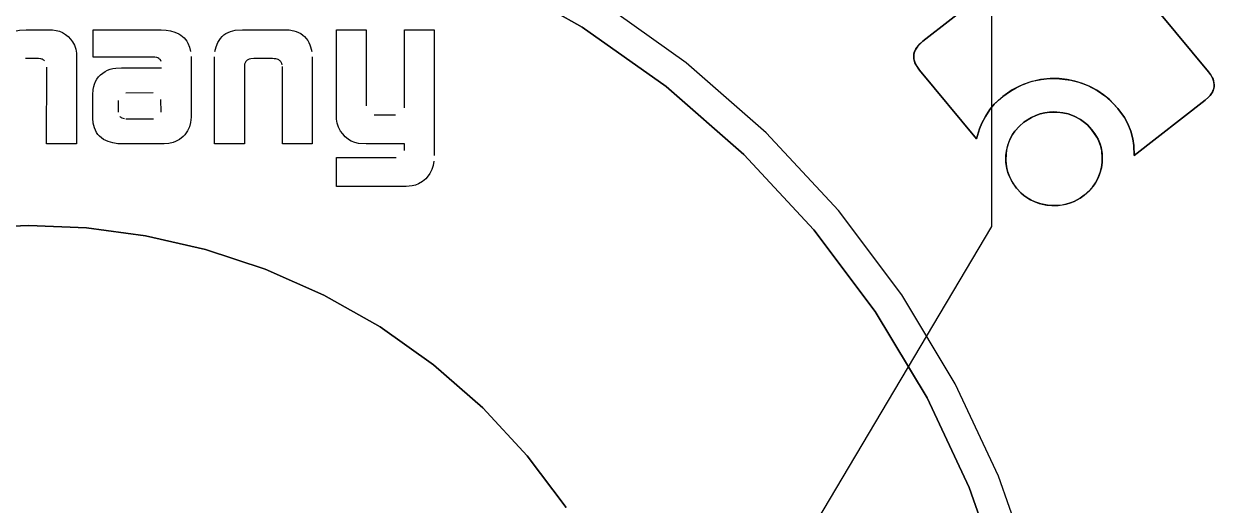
# Model space of a CAD drawing. Header units: millimetres. Extents: x 10366 to 13995, y 24552 to 29685.
# Drawn here: x 11825.7 to 11844.8, y 27997.46 to 28005.18 of the extents above; entities that cross this region are included whole.
import ezdxf

# ---------------------------------------------------------------- set-up
doc = ezdxf.new("R2010")
doc.units = ezdxf.units.MM
doc.header["$LTSCALE"] = 3
doc.layers.add('DomyÅ›lny', color=7, linetype='Continuous')

msp = doc.modelspace()

# ---------------------------------------------------------------- linework, layer by layer
at = {"layer": 'DomyÅ›lny'}
for p, q in [((11841.231, 28001.932), (11841.231, 28029.621)), ((11825.743, 28005.09), (11826.11, 28005.09)), ((11825.743, 28005.09), (11826.11, 28005.09)), ((11826.816, 28004.649), (11826.816, 28005.09)), ((11826.816, 28005.09), (11827.905, 28005.09)), ((11826.816, 28005.09), (11827.905, 28005.09)), ((11826.816, 28004.649), (11826.816, 28005.09)), ((11829.214, 28005.09), (11829.879, 28005.09)), ((11829.214, 28005.09), (11829.879, 28005.09)), ((11830.718, 28003.723), (11830.718, 28005.09)), ((11830.718, 28005.09), (11831.197, 28005.09)), ((11830.718, 28005.09), (11831.197, 28005.09)), ((11830.718, 28003.723), (11830.718, 28005.09)), ((11831.197, 28005.09), (11831.197, 28003.869)), ((11831.197, 28005.09), (11831.197, 28003.869)), ((11831.811, 28003.839), (11831.811, 28005.09)), ((11831.811, 28005.09), (11832.286, 28005.09)), ((11831.811, 28005.09), (11832.286, 28005.09)), ((11831.811, 28003.839), (11831.811, 28005.09)), ((11832.286, 28005.09), (11832.286, 28003.072)), ((11832.286, 28005.09), (11832.286, 28003.072)), ((11825.939, 28004.626), (11825.73, 28004.626)), ((11825.939, 28004.626), (11825.73, 28004.626)), ((11826.551, 28004.65), (11826.548, 28003.258)), ((11826.551, 28004.65), (11826.548, 28003.258)), ((11827.806, 28004.649), (11826.816, 28004.649)), ((11827.806, 28004.649), (11826.816, 28004.649)), ((11828.387, 28004.66), (11828.386, 28003.688)), ((11828.387, 28004.66), (11828.386, 28003.688)), ((11828.764, 28003.258), (11828.764, 28004.653)), ((11828.764, 28003.258), (11828.764, 28004.653)), ((11829.243, 28004.524), (11829.243, 28003.258)), ((11829.243, 28004.524), (11829.243, 28003.258)), ((11829.694, 28004.626), (11829.396, 28004.626)), ((11829.694, 28004.626), (11829.396, 28004.626)), ((11830.33, 28004.653), (11830.33, 28003.258)), ((11830.33, 28004.653), (11830.33, 28003.258)), ((11826.069, 28003.258), (11826.072, 28004.487)), ((11826.069, 28003.258), (11826.072, 28004.487)), ((11827.271, 28004.479), (11827.911, 28004.479)), ((11827.271, 28004.479), (11827.911, 28004.479)), ((11829.851, 28003.258), (11829.851, 28004.498)), ((11829.851, 28003.258), (11829.851, 28004.498)), ((11826.81, 28003.671), (11826.81, 28004.045)), ((11826.81, 28003.671), (11826.81, 28004.045)), ((11827.217, 28003.953), (11827.22, 28003.765)), ((11827.217, 28003.953), (11827.22, 28003.765)), ((11827.779, 28004.075), (11827.34, 28004.073)), ((11827.779, 28004.075), (11827.34, 28004.073)), ((11827.907, 28003.768), (11827.903, 28003.97)), ((11827.907, 28003.768), (11827.903, 28003.97)), ((11827.343, 28003.659), (11827.784, 28003.662)), ((11827.343, 28003.659), (11827.784, 28003.662)), ((11831.325, 28003.723), (11831.664, 28003.723)), ((11831.325, 28003.723), (11831.664, 28003.723)), ((11826.548, 28003.258), (11826.069, 28003.258)), ((11826.548, 28003.258), (11826.069, 28003.258)), ((11827.953, 28003.258), (11827.295, 28003.258)), ((11827.953, 28003.258), (11827.295, 28003.258)), ((11829.243, 28003.258), (11828.764, 28003.258)), ((11829.243, 28003.258), (11828.764, 28003.258)), ((11830.33, 28003.258), (11829.851, 28003.258)), ((11830.33, 28003.258), (11829.851, 28003.258)), ((11831.811, 28003.258), (11831.193, 28003.258)), ((11831.811, 28003.258), (11831.193, 28003.258)), ((11831.811, 28003.151), (11831.811, 28003.258)), ((11831.811, 28003.151), (11831.811, 28003.258)), ((11830.718, 28002.574), (11830.718, 28003.038)), ((11830.718, 28003.038), (11831.676, 28003.038)), ((11830.718, 28002.574), (11830.718, 28003.038)), ((11830.718, 28003.038), (11831.676, 28003.038)), ((11831.836, 28002.574), (11830.718, 28002.574)), ((11831.836, 28002.574), (11830.718, 28002.574)), ((11832.919, 27987.951), (11841.231, 28001.932))]:
    msp.add_line(p, q, dxfattribs=at)
for points in [[(11841.866, 27996.42, 0), (11841.337, 27997.93, 0), (11840.643, 27999.411, 0), (11839.785, 28000.839, 0), (11838.77, 28002.189, 0), (11837.612, 28003.437, 0), (11836.327, 28004.561, 0), (11834.937, 28005.546, 0), (11833.467, 28006.379, 0), (11831.941, 28007.054, 0), (11830.386, 28007.567, 0), (11828.827, 28007.923, 0), (11827.287, 28008.128, 0), (11825.784, 28008.194, 0), (11824.28, 28008.128, 0)], [(11841.377, 27996.284, 0), (11840.864, 27997.748, 0), (11840.191, 27999.184, 0), (11839.359, 28000.569, 0), (11838.375, 28001.878, 0), (11837.252, 28003.087, 0), (11836.006, 28004.178, 0), (11834.659, 28005.133, 0), (11833.233, 28005.941, 0), (11831.754, 28006.594, 0), (11830.246, 28007.092, 0), (11828.735, 28007.437, 0), (11827.241, 28007.636, 0), (11825.784, 28007.7, 0), (11824.326, 28007.636, 0)], [(11824.326, 28007.636, 0), (11825.784, 28007.7, 0), (11827.241, 28007.636, 0), (11828.735, 28007.437, 0), (11830.246, 28007.092, 0), (11831.754, 28006.594, 0), (11833.233, 28005.941, 0), (11834.659, 28005.133, 0), (11836.006, 28004.178, 0), (11837.252, 28003.087, 0), (11838.375, 28001.878, 0), (11839.359, 28000.569, 0), (11840.191, 27999.184, 0), (11840.864, 27997.748, 0), (11841.377, 27996.284, 0)], [(11842.396, 28006.679, 0), (11840.124, 28004.905, 0)], [(11840.124, 28004.905, 0), (11842.396, 28006.679, 0)], [(11844.703, 28004.416, 0), (11842.871, 28006.629, 0)], [(11842.871, 28006.629, 0), (11844.703, 28004.416, 0)], [(11825.37, 28004.928, 0), (11825.4, 28004.971, 0), (11825.418, 28004.991, 0), (11825.438, 28005.008, 0), (11825.46, 28005.024, 0), (11825.483, 28005.038, 0), (11825.532, 28005.059, 0), (11825.583, 28005.074, 0), (11825.636, 28005.084, 0), (11825.743, 28005.09, 0)], [(11825.37, 28004.928, 0), (11825.4, 28004.971, 0), (11825.418, 28004.991, 0), (11825.438, 28005.008, 0), (11825.46, 28005.024, 0), (11825.483, 28005.038, 0), (11825.532, 28005.059, 0), (11825.583, 28005.074, 0), (11825.636, 28005.084, 0), (11825.743, 28005.09, 0)], [(11826.11, 28005.09, 0), (11826.166, 28005.088, 0), (11826.221, 28005.08, 0), (11826.275, 28005.065, 0), (11826.326, 28005.044, 0), (11826.374, 28005.015, 0), (11826.417, 28004.981, 0), (11826.455, 28004.941, 0), (11826.488, 28004.898, 0)], [(11826.11, 28005.09, 0), (11826.166, 28005.088, 0), (11826.221, 28005.08, 0), (11826.275, 28005.065, 0), (11826.326, 28005.044, 0), (11826.374, 28005.015, 0), (11826.417, 28004.981, 0), (11826.455, 28004.941, 0), (11826.488, 28004.898, 0)], [(11827.905, 28005.09, 0), (11827.987, 28005.083, 0)], [(11827.905, 28005.09, 0), (11827.987, 28005.083, 0)], [(11827.987, 28005.083, 0), (11828.058, 28005.072, 0), (11828.127, 28005.052, 0), (11828.192, 28005.023, 0), (11828.222, 28005.004, 0), (11828.25, 28004.983, 0), (11828.276, 28004.959, 0), (11828.299, 28004.932, 0), (11828.32, 28004.904, 0), (11828.337, 28004.873, 0), (11828.363, 28004.808, 0), (11828.379, 28004.741, 0)], [(11827.987, 28005.083, 0), (11828.058, 28005.072, 0), (11828.127, 28005.052, 0), (11828.192, 28005.023, 0), (11828.222, 28005.004, 0), (11828.25, 28004.983, 0), (11828.276, 28004.959, 0), (11828.299, 28004.932, 0), (11828.32, 28004.904, 0), (11828.337, 28004.873, 0), (11828.363, 28004.808, 0), (11828.379, 28004.741, 0)], [(11828.77, 28004.738, 0), (11828.787, 28004.813, 0), (11828.816, 28004.886, 0), (11828.835, 28004.919, 0), (11828.858, 28004.951, 0), (11828.884, 28004.98, 0), (11828.914, 28005.006, 0), (11828.946, 28005.028, 0), (11828.981, 28005.046, 0), (11829.018, 28005.061, 0), (11829.095, 28005.081, 0), (11829.214, 28005.09, 0)], [(11828.77, 28004.738, 0), (11828.787, 28004.813, 0), (11828.816, 28004.886, 0), (11828.835, 28004.919, 0), (11828.858, 28004.951, 0), (11828.884, 28004.98, 0), (11828.914, 28005.006, 0), (11828.946, 28005.028, 0), (11828.981, 28005.046, 0), (11829.018, 28005.061, 0), (11829.095, 28005.081, 0), (11829.214, 28005.09, 0)], [(11829.879, 28005.09, 0), (11829.958, 28005.086, 0), (11830.036, 28005.073, 0), (11830.074, 28005.061, 0), (11830.111, 28005.046, 0), (11830.146, 28005.028, 0), (11830.178, 28005.005, 0), (11830.208, 28004.98, 0), (11830.234, 28004.951, 0), (11830.257, 28004.919, 0), (11830.276, 28004.885, 0), (11830.292, 28004.85, 0), (11830.305, 28004.813, 0), (11830.322, 28004.738, 0)], [(11829.879, 28005.09, 0), (11829.958, 28005.086, 0), (11830.036, 28005.073, 0), (11830.074, 28005.061, 0), (11830.111, 28005.046, 0), (11830.146, 28005.028, 0), (11830.178, 28005.005, 0), (11830.208, 28004.98, 0), (11830.234, 28004.951, 0), (11830.257, 28004.919, 0), (11830.276, 28004.885, 0), (11830.292, 28004.85, 0), (11830.305, 28004.813, 0), (11830.322, 28004.738, 0)], [(11840.124, 28004.905, 0), (11840.084, 28004.87, 0), (11840.04, 28004.824, 0), (11840.02, 28004.796, 0), (11840.002, 28004.764, 0), (11839.993, 28004.744, 0), (11839.985, 28004.721, 0), (11839.979, 28004.694, 0), (11839.976, 28004.666, 0), (11839.977, 28004.641, 0), (11839.979, 28004.618, 0), (11839.987, 28004.584, 0), (11839.998, 28004.555, 0), (11840.025, 28004.504, 0), (11840.069, 28004.442, 0)], [(11840.069, 28004.442, 0), (11840.01, 28004.53, 0), (11839.997, 28004.557, 0), (11839.987, 28004.586, 0), (11839.979, 28004.622, 0), (11839.976, 28004.645, 0), (11839.976, 28004.671, 0), (11839.98, 28004.7, 0), (11839.986, 28004.726, 0), (11839.995, 28004.749, 0), (11840.012, 28004.784, 0), (11840.032, 28004.812, 0), (11840.074, 28004.861, 0), (11840.124, 28004.905, 0)], [(11826.488, 28004.898, 0), (11826.518, 28004.84, 0), (11826.538, 28004.778, 0), (11826.548, 28004.715, 0), (11826.551, 28004.65, 0)], [(11826.488, 28004.898, 0), (11826.518, 28004.84, 0), (11826.538, 28004.778, 0), (11826.548, 28004.715, 0), (11826.551, 28004.65, 0)], [(11826.037, 28004.592, 0), (11826.028, 28004.601, 0), (11826.017, 28004.608, 0), (11826.005, 28004.615, 0), (11825.992, 28004.619, 0), (11825.979, 28004.622, 0), (11825.939, 28004.626, 0)], [(11826.037, 28004.592, 0), (11826.028, 28004.601, 0), (11826.017, 28004.608, 0), (11826.005, 28004.615, 0), (11825.992, 28004.619, 0), (11825.979, 28004.622, 0), (11825.939, 28004.626, 0)], [(11827.907, 28004.578, 0), (11827.903, 28004.594, 0), (11827.899, 28004.601, 0), (11827.895, 28004.608, 0), (11827.889, 28004.614, 0), (11827.883, 28004.62, 0), (11827.87, 28004.629, 0), (11827.855, 28004.637, 0), (11827.839, 28004.642, 0), (11827.806, 28004.649, 0)], [(11827.907, 28004.578, 0), (11827.903, 28004.594, 0), (11827.899, 28004.601, 0), (11827.895, 28004.608, 0), (11827.889, 28004.614, 0), (11827.883, 28004.62, 0), (11827.87, 28004.629, 0), (11827.855, 28004.637, 0), (11827.839, 28004.642, 0), (11827.806, 28004.649, 0)], [(11829.396, 28004.626, 0), (11829.345, 28004.622, 0), (11829.32, 28004.615, 0), (11829.308, 28004.611, 0), (11829.296, 28004.605, 0), (11829.286, 28004.599, 0), (11829.276, 28004.591, 0), (11829.267, 28004.582, 0), (11829.259, 28004.571, 0), (11829.253, 28004.56, 0), (11829.249, 28004.549, 0), (11829.245, 28004.537, 0), (11829.243, 28004.524, 0)], [(11829.396, 28004.626, 0), (11829.345, 28004.622, 0), (11829.32, 28004.615, 0), (11829.308, 28004.611, 0), (11829.296, 28004.605, 0), (11829.286, 28004.599, 0), (11829.276, 28004.591, 0), (11829.267, 28004.582, 0), (11829.259, 28004.571, 0), (11829.253, 28004.56, 0), (11829.249, 28004.549, 0), (11829.245, 28004.537, 0), (11829.243, 28004.524, 0)], [(11829.847, 28004.524, 0), (11829.841, 28004.549, 0), (11829.837, 28004.56, 0), (11829.83, 28004.571, 0), (11829.823, 28004.581, 0), (11829.814, 28004.59, 0), (11829.804, 28004.598, 0), (11829.793, 28004.605, 0), (11829.782, 28004.611, 0), (11829.77, 28004.615, 0), (11829.745, 28004.622, 0), (11829.72, 28004.625, 0), (11829.694, 28004.626, 0)], [(11829.847, 28004.524, 0), (11829.841, 28004.549, 0), (11829.837, 28004.56, 0), (11829.83, 28004.571, 0), (11829.823, 28004.581, 0), (11829.814, 28004.59, 0), (11829.804, 28004.598, 0), (11829.793, 28004.605, 0), (11829.782, 28004.611, 0), (11829.77, 28004.615, 0), (11829.745, 28004.622, 0), (11829.72, 28004.625, 0), (11829.694, 28004.626, 0)], [(11826.81, 28004.045, 0), (11826.816, 28004.133, 0), (11826.825, 28004.177, 0), (11826.837, 28004.219, 0), (11826.855, 28004.26, 0), (11826.877, 28004.299, 0), (11826.904, 28004.335, 0), (11826.935, 28004.367, 0), (11826.97, 28004.395, 0), (11827.008, 28004.42, 0), (11827.049, 28004.439, 0), (11827.091, 28004.455, 0), (11827.135, 28004.466, 0), (11827.18, 28004.473, 0), (11827.271, 28004.479, 0)], [(11826.81, 28004.045, 0), (11826.816, 28004.133, 0), (11826.825, 28004.177, 0), (11826.837, 28004.219, 0), (11826.855, 28004.26, 0), (11826.877, 28004.299, 0), (11826.904, 28004.335, 0), (11826.935, 28004.367, 0), (11826.97, 28004.395, 0), (11827.008, 28004.42, 0), (11827.049, 28004.439, 0), (11827.091, 28004.455, 0), (11827.135, 28004.466, 0), (11827.18, 28004.473, 0), (11827.271, 28004.479, 0)], [(11840.069, 28004.442, 0), (11840.983, 28003.338, 0)], [(11840.983, 28003.338, 0), (11840.069, 28004.442, 0)], [(11844.65, 28003.96, 0), (11844.703, 28004.006, 0), (11844.729, 28004.035, 0), (11844.754, 28004.068, 0), (11844.775, 28004.107, 0), (11844.783, 28004.128, 0), (11844.789, 28004.149, 0), (11844.794, 28004.172, 0), (11844.795, 28004.193, 0), (11844.795, 28004.213, 0), (11844.791, 28004.246, 0), (11844.785, 28004.272, 0), (11844.766, 28004.32, 0), (11844.741, 28004.364, 0), (11844.703, 28004.416, 0)], [(11844.703, 28004.416, 0), (11844.737, 28004.37, 0), (11844.765, 28004.322, 0), (11844.777, 28004.296, 0), (11844.785, 28004.269, 0), (11844.792, 28004.24, 0), (11844.795, 28004.208, 0), (11844.794, 28004.171, 0), (11844.785, 28004.134, 0), (11844.771, 28004.099, 0), (11844.753, 28004.067, 0), (11844.731, 28004.037, 0), (11844.706, 28004.009, 0), (11844.65, 28003.96, 0)], [(11841.406, 28004.019, 0), (11841.527, 28004.104, 0), (11841.621, 28004.159, 0), (11841.738, 28004.214, 0), (11841.877, 28004.262, 0), (11842.02, 28004.293, 0), (11842.151, 28004.307, 0), (11842.271, 28004.308, 0), (11842.495, 28004.281, 0), (11842.627, 28004.247, 0), (11842.77, 28004.193, 0), (11842.918, 28004.115, 0), (11843.055, 28004.018, 0), (11843.167, 28003.917, 0), (11843.252, 28003.824, 0)], [(11843.252, 28003.824, 0), (11843.114, 28003.968, 0), (11843.018, 28004.047, 0), (11842.913, 28004.119, 0), (11842.8, 28004.179, 0), (11842.682, 28004.228, 0), (11842.561, 28004.265, 0), (11842.436, 28004.291, 0), (11842.308, 28004.306, 0), (11842.166, 28004.308, 0), (11842.008, 28004.291, 0), (11841.838, 28004.25, 0), (11841.683, 28004.189, 0), (11841.558, 28004.123, 0), (11841.406, 28004.019, 0)], [(11840.983, 28003.338, 0), (11841.031, 28003.501, 0), (11841.07, 28003.593, 0), (11841.127, 28003.7, 0), (11841.198, 28003.808, 0), (11841.269, 28003.893, 0), (11841.338, 28003.961, 0), (11841.406, 28004.019, 0)], [(11841.406, 28004.019, 0), (11841.269, 28003.893, 0), (11841.198, 28003.808, 0), (11841.127, 28003.699, 0), (11841.07, 28003.593, 0), (11841.031, 28003.501, 0), (11840.983, 28003.338, 0)], [(11843.514, 28003.072, 0), (11844.65, 28003.96, 0)], [(11844.65, 28003.96, 0), (11843.514, 28003.072, 0)], [(11842.83, 28003.49, 0), (11842.763, 28003.562, 0), (11842.718, 28003.602, 0), (11842.65, 28003.651, 0), (11842.552, 28003.703, 0), (11842.454, 28003.739, 0), (11842.367, 28003.758, 0), (11842.225, 28003.77, 0), (11842.152, 28003.768, 0), (11842.078, 28003.758, 0), (11842.005, 28003.741, 0), (11841.934, 28003.716, 0), (11841.867, 28003.684, 0), (11841.742, 28003.605, 0)], [(11841.742, 28003.605, 0), (11841.867, 28003.684, 0), (11841.934, 28003.716, 0), (11842.005, 28003.741, 0), (11842.078, 28003.758, 0), (11842.152, 28003.768, 0), (11842.294, 28003.767, 0), (11842.367, 28003.758, 0), (11842.454, 28003.739, 0), (11842.552, 28003.703, 0), (11842.65, 28003.651, 0), (11842.718, 28003.602, 0), (11842.763, 28003.562, 0), (11842.83, 28003.49, 0)], [(11843.252, 28003.824, 0), (11843.355, 28003.681, 0), (11843.409, 28003.582, 0), (11843.459, 28003.462, 0), (11843.492, 28003.34, 0), (11843.509, 28003.234, 0), (11843.514, 28003.072, 0)], [(11843.514, 28003.072, 0), (11843.509, 28003.234, 0), (11843.492, 28003.34, 0), (11843.459, 28003.462, 0), (11843.409, 28003.582, 0), (11843.355, 28003.681, 0), (11843.252, 28003.824, 0)], [(11826.816, 28003.59, 0), (11826.81, 28003.671, 0)], [(11826.816, 28003.59, 0), (11826.81, 28003.671, 0)], [(11827.295, 28003.258, 0), (11827.214, 28003.261, 0), (11827.134, 28003.273, 0), (11827.056, 28003.295, 0), (11827.019, 28003.311, 0), (11826.984, 28003.331, 0), (11826.951, 28003.354, 0), (11826.921, 28003.38, 0), (11826.894, 28003.41, 0), (11826.872, 28003.442, 0), (11826.853, 28003.477, 0), (11826.837, 28003.514, 0), (11826.825, 28003.551, 0), (11826.816, 28003.59, 0)], [(11827.295, 28003.258, 0), (11827.214, 28003.261, 0), (11827.134, 28003.273, 0), (11827.056, 28003.295, 0), (11827.019, 28003.311, 0), (11826.984, 28003.331, 0), (11826.951, 28003.354, 0), (11826.921, 28003.38, 0), (11826.894, 28003.41, 0), (11826.872, 28003.442, 0), (11826.853, 28003.477, 0), (11826.837, 28003.514, 0), (11826.825, 28003.551, 0), (11826.816, 28003.59, 0)], [(11827.245, 28003.703, 0), (11827.252, 28003.695, 0), (11827.259, 28003.688, 0), (11827.268, 28003.682, 0), (11827.277, 28003.677, 0), (11827.297, 28003.669, 0), (11827.318, 28003.663, 0)], [(11827.245, 28003.703, 0), (11827.252, 28003.695, 0), (11827.259, 28003.688, 0), (11827.268, 28003.682, 0), (11827.277, 28003.677, 0), (11827.297, 28003.669, 0), (11827.318, 28003.663, 0)], [(11828.379, 28003.603, 0), (11828.36, 28003.532, 0), (11828.328, 28003.466, 0), (11828.309, 28003.434, 0), (11828.286, 28003.405, 0), (11828.26, 28003.378, 0), (11828.203, 28003.331, 0), (11828.171, 28003.311, 0), (11828.137, 28003.294, 0), (11828.102, 28003.281, 0), (11828.029, 28003.263, 0), (11827.953, 28003.258, 0)], [(11828.379, 28003.603, 0), (11828.36, 28003.532, 0), (11828.328, 28003.466, 0), (11828.309, 28003.434, 0), (11828.286, 28003.405, 0), (11828.26, 28003.378, 0), (11828.203, 28003.331, 0), (11828.171, 28003.311, 0), (11828.137, 28003.294, 0), (11828.102, 28003.281, 0), (11828.029, 28003.263, 0), (11827.953, 28003.258, 0)], [(11828.386, 28003.688, 0), (11828.385, 28003.646, 0), (11828.379, 28003.603, 0)], [(11828.386, 28003.688, 0), (11828.385, 28003.646, 0), (11828.379, 28003.603, 0)], [(11830.783, 28003.465, 0), (11830.765, 28003.494, 0), (11830.751, 28003.525, 0), (11830.731, 28003.589, 0), (11830.721, 28003.656, 0), (11830.718, 28003.723, 0)], [(11830.783, 28003.465, 0), (11830.765, 28003.494, 0), (11830.751, 28003.525, 0), (11830.731, 28003.589, 0), (11830.721, 28003.656, 0), (11830.718, 28003.723, 0)], [(11841.742, 28003.605, 0), (11841.671, 28003.543, 0), (11841.598, 28003.461, 0), (11841.562, 28003.409, 0), (11841.53, 28003.35, 0), (11841.504, 28003.292, 0), (11841.472, 28003.188, 0), (11841.459, 28003.106, 0), (11841.454, 28002.986, 0), (11841.464, 28002.89, 0), (11841.48, 28002.818, 0), (11841.521, 28002.71, 0), (11841.573, 28002.619, 0), (11841.625, 28002.549, 0)], [(11841.625, 28002.549, 0), (11841.542, 28002.67, 0), (11841.506, 28002.745, 0), (11841.485, 28002.799, 0), (11841.468, 28002.869, 0), (11841.455, 28002.958, 0), (11841.456, 28003.073, 0), (11841.464, 28003.143, 0), (11841.485, 28003.237, 0), (11841.529, 28003.35, 0), (11841.562, 28003.409, 0), (11841.598, 28003.461, 0), (11841.671, 28003.543, 0), (11841.742, 28003.605, 0)], [(11831.193, 28003.258, 0), (11831.072, 28003.267, 0), (11831.013, 28003.281, 0), (11830.956, 28003.303, 0), (11830.93, 28003.317, 0), (11830.905, 28003.335, 0), (11830.86, 28003.374, 0), (11830.82, 28003.418, 0), (11830.783, 28003.465, 0)], [(11831.193, 28003.258, 0), (11831.072, 28003.267, 0), (11831.013, 28003.281, 0), (11830.956, 28003.303, 0), (11830.93, 28003.317, 0), (11830.905, 28003.335, 0), (11830.86, 28003.374, 0), (11830.82, 28003.418, 0), (11830.783, 28003.465, 0)], [(11842.71, 28002.435, 0), (11842.794, 28002.509, 0), (11842.843, 28002.564, 0), (11842.893, 28002.634, 0), (11842.936, 28002.717, 0), (11842.967, 28002.8, 0), (11842.987, 28002.882, 0), (11842.998, 28002.96, 0), (11843.001, 28003.032, 0), (11842.992, 28003.147, 0), (11842.976, 28003.218, 0), (11842.946, 28003.303, 0), (11842.914, 28003.368, 0), (11842.83, 28003.49, 0)], [(11842.83, 28003.49, 0), (11842.88, 28003.422, 0), (11842.932, 28003.333, 0), (11842.966, 28003.252, 0), (11842.981, 28003.198, 0), (11842.998, 28003.102, 0), (11843.001, 28003.037, 0), (11842.998, 28002.962, 0), (11842.986, 28002.875, 0), (11842.957, 28002.77, 0), (11842.935, 28002.713, 0), (11842.905, 28002.655, 0), (11842.87, 28002.6, 0), (11842.8, 28002.515, 0), (11842.71, 28002.435, 0)], [(11832.28, 28002.981, 0), (11832.267, 28002.912, 0), (11832.246, 28002.846, 0), (11832.216, 28002.782, 0), (11832.176, 28002.724, 0), (11832.153, 28002.698, 0), (11832.127, 28002.674, 0), (11832.098, 28002.653, 0), (11832.036, 28002.617, 0), (11831.986, 28002.598, 0), (11831.934, 28002.583, 0)], [(11832.28, 28002.981, 0), (11832.267, 28002.912, 0), (11832.246, 28002.846, 0), (11832.216, 28002.782, 0), (11832.176, 28002.724, 0), (11832.153, 28002.698, 0), (11832.127, 28002.674, 0), (11832.098, 28002.653, 0), (11832.036, 28002.617, 0), (11831.986, 28002.598, 0), (11831.934, 28002.583, 0)], [(11831.934, 28002.583, 0), (11831.836, 28002.574, 0)], [(11831.934, 28002.583, 0), (11831.836, 28002.574, 0)], [(11841.625, 28002.549, 0), (11841.695, 28002.474, 0), (11841.738, 28002.436, 0), (11841.789, 28002.398, 0), (11841.852, 28002.36, 0), (11841.899, 28002.337, 0), (11841.986, 28002.304, 0), (11842.112, 28002.276, 0), (11842.191, 28002.269, 0), (11842.295, 28002.27, 0), (11842.421, 28002.29, 0), (11842.489, 28002.311, 0), (11842.549, 28002.335, 0), (11842.645, 28002.388, 0), (11842.71, 28002.435, 0)], [(11842.71, 28002.435, 0), (11842.645, 28002.388, 0), (11842.549, 28002.335, 0), (11842.489, 28002.311, 0), (11842.422, 28002.291, 0), (11842.356, 28002.277, 0), (11842.24, 28002.268, 0), (11842.15, 28002.272, 0), (11842.015, 28002.296, 0), (11841.918, 28002.329, 0), (11841.862, 28002.355, 0), (11841.797, 28002.393, 0), (11841.744, 28002.431, 0), (11841.7, 28002.469, 0), (11841.625, 28002.549, 0)], [(11834.403, 27997.423, 0), (11833.779, 27998.254, 0), (11833.066, 27999.022, 0), (11832.275, 27999.714, 0), (11831.419, 28000.321, 0), (11830.514, 28000.834, 0), (11829.574, 28001.249, 0), (11828.617, 28001.565, 0), (11827.657, 28001.784, 0), (11826.709, 28001.91, 0), (11825.784, 28001.951, 0), (11824.858, 28001.91, 0), (11823.91, 28001.784, 0), (11822.95, 28001.565, 0), (11821.993, 28001.249, 0), (11821.053, 28000.834, 0), (11820.148, 28000.321, 0), (11819.292, 27999.714, 0), (11818.501, 27999.022, 0), (11817.788, 27998.254, 0), (11817.164, 27997.423, 0)], [(11817.164, 27997.423, 0), (11817.788, 27998.254, 0), (11818.501, 27999.022, 0), (11819.292, 27999.714, 0), (11820.148, 28000.321, 0), (11821.053, 28000.834, 0), (11821.993, 28001.249, 0), (11822.95, 28001.565, 0), (11823.91, 28001.784, 0), (11824.858, 28001.91, 0), (11825.784, 28001.951, 0), (11826.709, 28001.91, 0), (11827.657, 28001.784, 0), (11828.617, 28001.565, 0), (11829.574, 28001.249, 0), (11830.514, 28000.834, 0), (11831.419, 28000.321, 0), (11832.275, 27999.714, 0), (11833.066, 27999.022, 0), (11833.779, 27998.254, 0), (11834.403, 27997.423, 0)]]:
    msp.add_polyline3d(points, dxfattribs=at)

doc.saveas('drawing.dxf')
